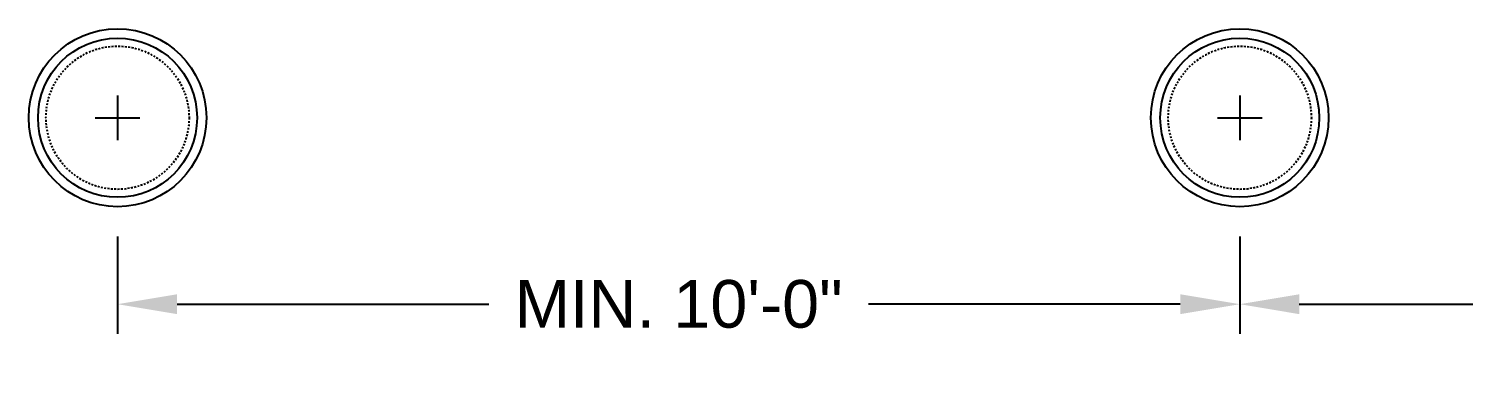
# Model space of a CAD drawing. Header units: feet. Extents: x -19 to 1011, y -11 to 595.
# Drawn here: x 122.7 to 219.2, y 90.7 to 113.9 of the extents above; entities that cross this region are included whole.
import ezdxf

# ---------------------------------------------------------------- set-up
doc = ezdxf.new("R2010")
doc.units = ezdxf.units.FT
doc.header["$MEASUREMENT"] = 0
doc.linetypes.add('CENTER2', pattern=[1.125, 0.75, -0.125, 0.125, -0.125])
doc.linetypes.add('HIDDEN', pattern=[0.375, 0.25, -0.125])
doc.layers.add('8 IN SCH80 PVC CONDUIT', color=4, linetype='Continuous')
doc.layers.add('G-ANNO-DIMS', color=1, linetype='Continuous')
doc.styles.add('NEI-A', font='arial.ttf')
doc.dimstyles.new('NEI-A', dxfattribs={"dimtxt": 0.1, "dimasz": 0.125, "dimexe": 0.0625, "dimexo": 0.0625, "dimgap": 0.0625, "dimtad": 0, "dimtih": 1, "dimtoh": 1, "dimdec": 4, "dimzin": 3, "dimdsep": 46, "dimlunit": 4, "dimtxsty": 'NEI-A', "dimcen": 0, "dimadec": 0, "dimazin": 0, "dimtfac": 0.75, "dimtdec": 4, "dimtofl": 0, "dimtmove": 0, "dimatfit": 3, "dimfxl": 1, "dimfrac": 1, "dimtolj": 1, "dimtzin": 0, "dimarcsym": 0})

# ---------------------------------------------------------------- blocks, each defined once
blk = doc.blocks.new('*U8')
at = {"layer": '8 IN SCH80 PVC CONDUIT', "color": 0, "linetype": 'Continuous', "ltscale": 6, "transparency": 16777216}
for p, q in [((0, -1.5), (0, 1.5)), ((-1.5, 0), (1.5, 0))]:
    blk.add_line(p, q, dxfattribs=at)
blk = doc.blocks.new('*U4')
at = {"layer": '8 IN SCH80 PVC CONDUIT', "color": 0, "linetype": 'Continuous', "ltscale": 6, "transparency": 16777216}
for p, q in [((0, -1.5), (0, 1.5)), ((-1.5, 0), (1.5, 0))]:
    blk.add_line(p, q, dxfattribs=at)
blk = doc.blocks.new('*D14')
at = {"layer": 'Defpoints', "color": 0, "transparency": 16777216}
for p in [(128.679, 101.979), (204.155, 101.979), (204.155, 95.431)]:
    blk.add_point(p, dxfattribs=at)
at = {"layer": 'G-ANNO-DIMS', "color": 0, "lineweight": -2, "transparency": 16777216}
for p, q in [((128.679, 99.979), (128.679, 93.431)), ((204.155, 99.979), (204.155, 93.431)), ((132.679, 95.431), (153.654, 95.431)), ((200.155, 95.431), (179.179, 95.431))]:
    blk.add_line(p, q, dxfattribs=at)
at = {"layer": 'G-ANNO-DIMS', "color": 0, "transparency": 16777216}
for points in [[(132.679, 96.097), (132.679, 94.764), (128.679, 95.431)], [(200.155, 96.097), (200.155, 94.764), (204.155, 95.431)]]:
    blk.add_solid(points, dxfattribs=at)
at = {"layer": 'G-ANNO-DIMS', "color": 0, "transparency": 16777216, "insert": (166.417, 95.431), "char_height": 3.2, "attachment_point": 5, "style": 'NEI-A'}
blk.add_mtext('\\A1;MIN. 10\'-0"', dxfattribs=at)
blk = doc.blocks.new('*D9')
at = {"layer": 'Defpoints', "color": 0, "transparency": 16777216}
for p in [(204.155, 101.979), (279.631, 101.979), (279.631, 95.431)]:
    blk.add_point(p, dxfattribs=at)
at = {"layer": 'G-ANNO-DIMS', "color": 0, "lineweight": -2, "transparency": 16777216}
for p, q in [((204.155, 99.979), (204.155, 93.431)), ((279.631, 99.979), (279.631, 93.431)), ((208.155, 95.431), (229.13, 95.431)), ((275.631, 95.431), (254.655, 95.431))]:
    blk.add_line(p, q, dxfattribs=at)
at = {"layer": 'G-ANNO-DIMS', "color": 0, "transparency": 16777216}
for points in [[(208.155, 96.097), (208.155, 94.764), (204.155, 95.431)], [(275.631, 96.097), (275.631, 94.764), (279.631, 95.431)]]:
    blk.add_solid(points, dxfattribs=at)
at = {"layer": 'G-ANNO-DIMS', "color": 0, "transparency": 16777216, "insert": (241.893, 95.431), "char_height": 3.2, "attachment_point": 5, "style": 'NEI-A'}
blk.add_mtext('\\A1;MIN. 10\'-0"', dxfattribs=at)

msp = doc.modelspace()

# ---------------------------------------------------------------- linework, layer by layer
at = {"layer": '8 IN SCH80 PVC CONDUIT', "linetype": 'Continuous', "ltscale": 2}
for centre, radius in [((128.67867, 107.95395), 5.97518), ((204.15463, 107.95395), 5.97518), ((128.67867, 107.95395), 5.34621), ((204.15463, 107.95395), 5.34621)]:
    msp.add_circle(centre, radius, dxfattribs=at)
at = {"layer": '8 IN SCH80 PVC CONDUIT', "linetype": 'HIDDEN', "ltscale": 0.5}
for centre in [(128.67867, 107.95395), (204.15463, 107.95395)]:
    msp.add_circle(centre, 4.81285, dxfattribs=at)

# ---------------------------------------------------------------- block references
at = {"layer": '8 IN SCH80 PVC CONDUIT', "linetype": 'CENTER2', "ltscale": 6, "extrusion": (0, 0, -1), "rotation": 180}
for name, p in [('*U4', (-128.67867, 107.95395)), ('*U8', (-204.15463, 107.95395))]:
    msp.add_blockref(name, p, dxfattribs=at)

# ---------------------------------------------------------------- dimensions: what is measured, and where the dimension line sits
at = {"layer": 'G-ANNO-DIMS'}
for base, p1, p2, picture, middle in [((204.15463, 95.43055), (128.67867, 101.97876), (204.15463, 101.97876), '*D14', (166.41665, 95.43055)), ((279.63059, 95.43055), (204.15463, 101.97876), (279.63059, 101.97876), '*D9', (241.89261, 95.43055))]:
    dim = msp.add_linear_dim(base=base, p1=p1, p2=p2, text='MIN. 10\'-0"', dimstyle='NEI-A', override={"dimscale": 32}, dxfattribs=at)
    dim.commit()
    dim.dimension.update_dxf_attribs({"geometry": picture, "text_midpoint": middle})

doc.saveas('drawing.dxf')
